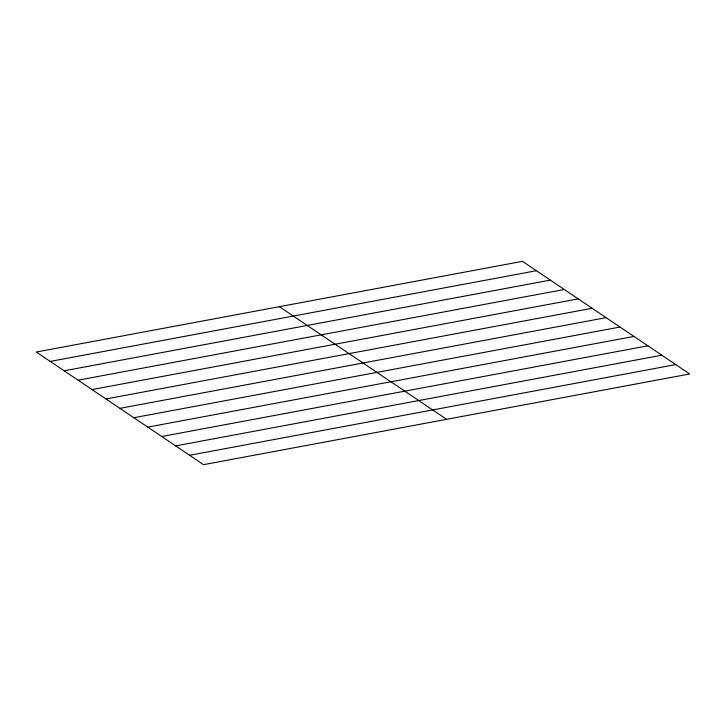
<?xml version="1.0" encoding="UTF-8"?>
<svg xmlns="http://www.w3.org/2000/svg" width="726" height="726" viewBox="0 0 726 726"><rect width="100%" height="100%" fill="white"/><g stroke="black" fill="none" stroke-linecap="round" stroke-linejoin="round"><path stroke-width="1.09" d="M50.239 361.412L536.396 270.716M64.169 370.795L550.335 280.109M78.109 380.188L564.265 289.493M92.048 389.572L578.205 298.876M105.987 398.964L592.144 308.269M119.917 408.348L606.083 317.652M133.856 417.731L620.013 327.036M147.795 427.124L633.952 336.428M161.735 436.507L647.891 345.812M175.665 445.891L661.831 355.205M189.604 455.284L675.761 364.588M279.383 306.681L446.617 419.319M522.457 261.333L36.3 352.028L203.543 464.667L689.7 373.972L522.457 261.333"/></g></svg>
